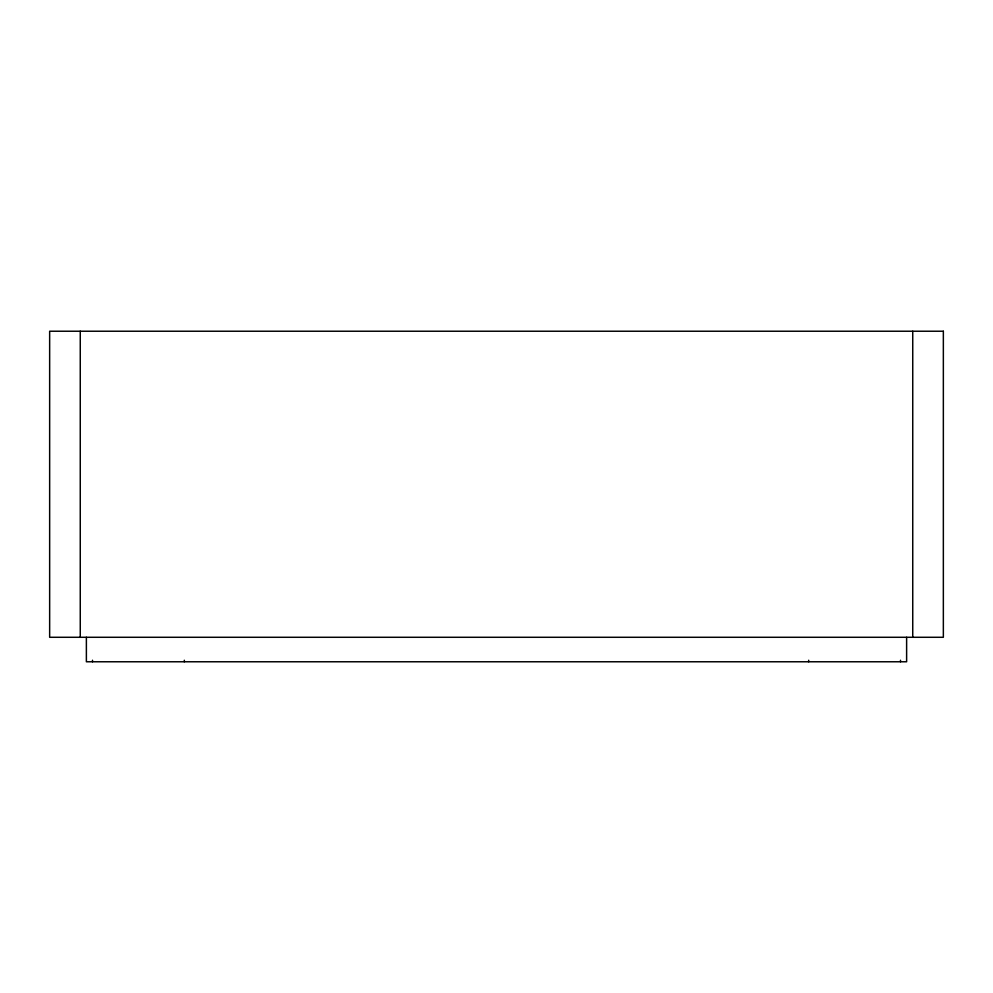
<?xml version="1.0" encoding="UTF-8"?>
<svg xmlns="http://www.w3.org/2000/svg" width="993" height="993" viewBox="0 0 993 993"><rect width="100%" height="100%" fill="white"/><g stroke="black" fill="none" stroke-linecap="round" stroke-linejoin="round"><path stroke-width="1.49" d="M912.741 331.228L912.741 637.283M906.621 637.283L906.621 661.772L86.379 661.772L86.379 637.283M900.502 660.246L900.502 661.772M808.687 660.246L808.687 661.772M184.313 660.246L184.313 661.772M92.498 660.246L92.498 661.772M80.259 331.228L80.259 637.283M943.35 331.228L49.65 331.228L49.65 637.283L943.35 637.283L943.35 331.228"/></g></svg>
